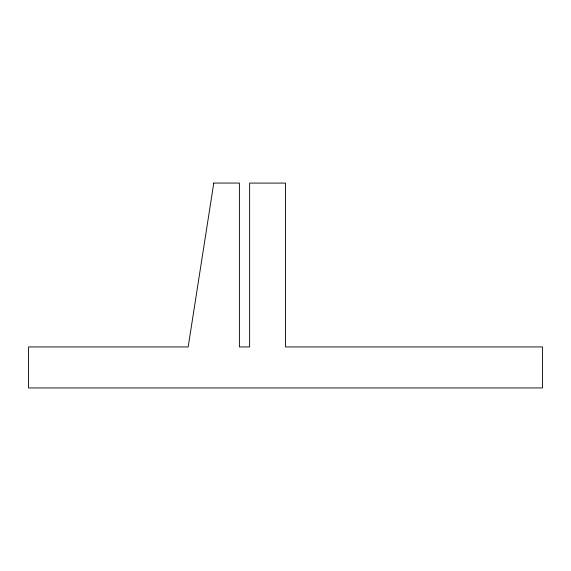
<?xml version="1.0" encoding="UTF-8"?>
<svg xmlns="http://www.w3.org/2000/svg" width="571" height="571" viewBox="0 0 571 571"><rect width="100%" height="100%" fill="white"/><g stroke="black" fill="none" stroke-linecap="round" stroke-linejoin="round"><path stroke-width="0.86" d="M213.782 183.055L188.173 346.94L28.55 346.94L28.55 387.945L542.45 387.945L542.45 346.94L285.5 346.94L285.5 183.084L249.641 183.084L249.641 346.94L239.399 346.94L239.399 183.055L213.782 183.055"/></g></svg>
